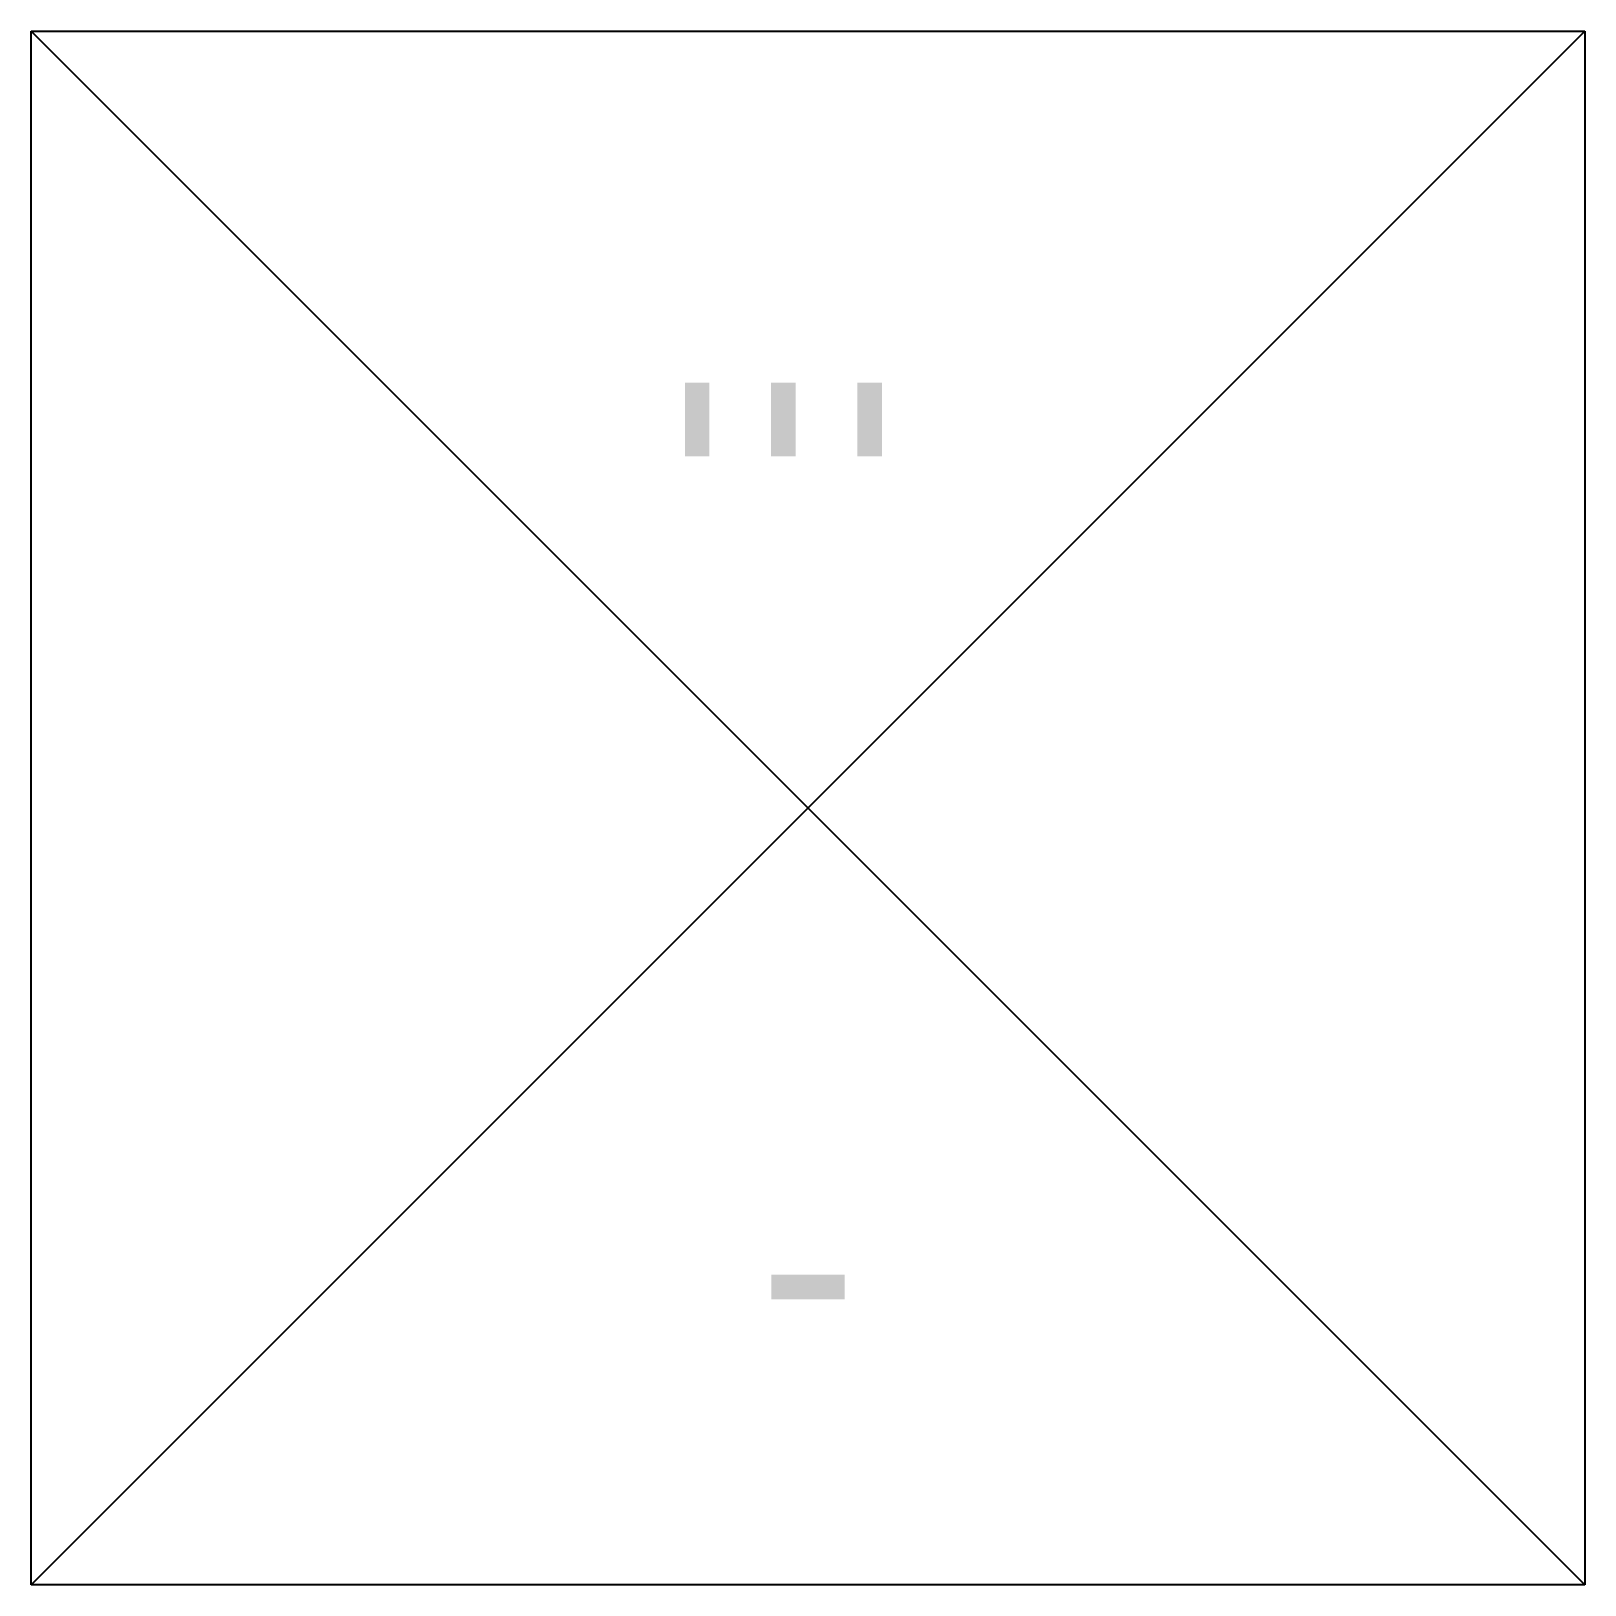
# Model space of a CAD drawing. Header units: millimetres. Extents: x -450 to 450, y -450 to 450.
import ezdxf
from ezdxf.enums import TextEntityAlignment as Align

# ---------------------------------------------------------------- set-up
doc = ezdxf.new("R2010")
doc.units = ezdxf.units.MM
doc.styles.add('EHS_Text', font='arial.ttf')

msp = doc.modelspace()

# ---------------------------------------------------------------- linework, layer by layer
at = {"color": 0, "linetype": 'ByBlock', "lineweight": -2}
for p, q in [((-450, 450), (450, 450)), ((-450, -450), (-450, 450)), ((-450, 450), (450, -450)), ((450, 450), (-450, -450)), ((450, 450), (450, -450)), ((450, -450), (-450, -450))]:
    msp.add_line(p, q, dxfattribs=at)

# ---------------------------------------------------------------- texts
at = {"color": 0, "linetype": 'ByBlock', "lineweight": -2, "style": 'EHS_Text'}
for p in [(-50, 225), (0, 225), (50, 225)]:
    msp.add_text('-', height=125, rotation=270, dxfattribs=at).set_placement(p, align=Align.MIDDLE_CENTER)
msp.add_text('-', height=125, dxfattribs=at).set_placement((0, -263.19), align=Align.MIDDLE_CENTER)

doc.saveas('drawing.dxf')
